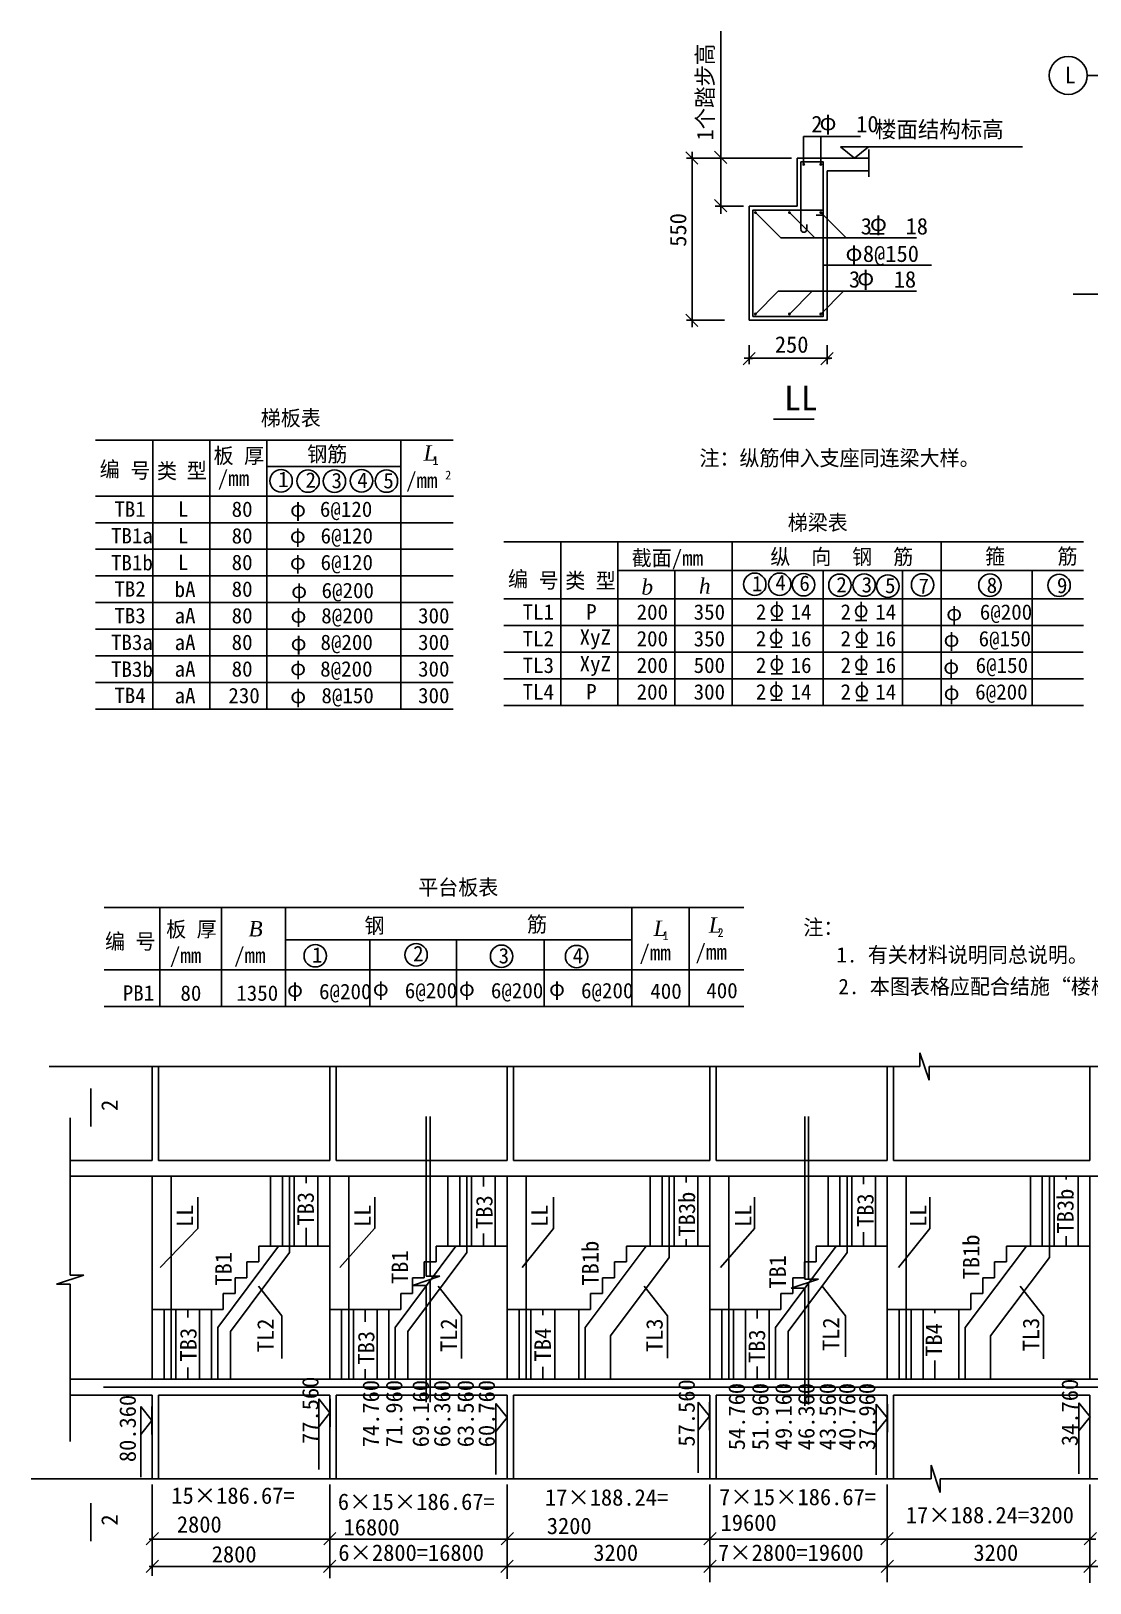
# Model space of a CAD drawing. Header units: metres. Extents: x 2 to 30073, y 4384 to 29128.
# Drawn here: x 2 to 16717, y 4419 to 28901 of the extents above; entities that cross this region are included whole.
import ezdxf

# ---------------------------------------------------------------- set-up
doc = ezdxf.new("R2010")
doc.units = ezdxf.units.M
for name, color, linetype in [('BAR', 1, 'Continuous'), ('BEAM', 2, 'Continuous'), ('DIM', 7, 'Continuous'), ('EDGE', 2, 'Continuous'), ('T1', 4, 'Continuous')]:
    doc.layers.add(name, color=color, linetype=linetype)

# ---------------------------------------------------------------- blocks, each defined once
blk = doc.blocks.new('B0')
at = {"layer": 'BAR'}
blk.add_lwpolyline([(-0.25, 0, 1), (0.25, 0, 1)], format="xyb", close=True, dxfattribs=at)
blk = doc.blocks.new('DIMBLL')
blk.add_line((-0.5, 0), (1.66, 0))
at = {"color": 2}
blk.add_lwpolyline([(-3.25, -3.35), (3.22, 3.06)], dxfattribs=at)

msp = doc.modelspace()

# ---------------------------------------------------------------- linework, layer by layer
for p, q in [((10892.34, 26897.39), (10892.34, 28900.89)), ((12932.51, 27239.34), (13096.09, 27239.34)), ((12777.19, 27073.81), (12998.12, 26895.72)), ((12777.19, 27073.81), (15649.9, 27073.81)), ((12998.12, 26895.72), (13219.04, 27073.81)), ((13228.48, 27030.81), (13228.48, 26602.34)), ((12005.19, 26897.39), (10802.34, 26897.39)), ((10892.34, 26017.75), (10892.34, 26892.53)), ((12777.19, 26895.09), (13219.04, 26895.09)), ((11247.48, 26136.22), (10802.34, 26136.22)), ((13241.02, 25700.16), (13465.5, 25700.16)), ((12499.71, 25206.01), (14215.37, 25206.01)), ((18075.59, 24750.13), (16449.44, 24750.13)), ((9266.37, 20389.31), (16612.72, 20389.31)), ((2636.25, 10012.61), (2636.25, 10505.7)), ((5427.82, 10012.61), (5427.82, 10505.7)), ((8249.18, 10012.61), (8249.18, 10505.7)), ((11422.53, 10012.61), (11422.53, 10505.7)), ((14186.86, 10012.61), (14186.86, 10505.7)), ((2040.49, 9396.25), (2632.66, 10012.61)), ((4873.82, 9396.25), (5424.89, 10012.61)), ((7756.43, 9396.25), (8249.18, 10012.61)), ((10885.41, 9396.25), (11423.06, 10012.61)), ((13694.11, 9396.25), (14186.86, 10012.61)), ((3592.66, 9100.4), (3962.23, 8631.97)), ((6425.99, 9100.4), (6795.56, 8631.97)), ((9678.17, 9100.4), (10047.73, 8631.97)), ((12486.86, 9100.4), (12856.43, 8631.97)), ((15615.85, 9100.4), (15985.41, 8631.97)), ((2849.97, 8734.38), (1916.67, 8734.38)), ((3962.23, 8631.97), (3962.23, 7958.09)), ((5649.97, 8734.38), (4716.67, 8734.38)), ((6795.56, 8631.97), (6795.56, 7960.84)), ((10047.73, 8631.97), (10047.73, 7964.96)), ((11650.52, 8734.38), (10717.22, 8734.38)), ((12856.43, 8631.97), (12856.43, 7989.09)), ((15985.41, 8631.97), (15985.41, 7953.57)), ((1732.69, 6087.65), (1732.69, 7204.36)), ((1910.77, 6983.43), (1732.69, 7204.35)), ((1911.41, 6762.5), (1911.41, 7204.35)), ((4542.7, 6209.75), (4542.7, 7326.46)), ((4720.78, 7105.52), (4542.7, 7326.45)), ((4542.7, 6884.6), (4720.78, 7105.52)), ((4721.41, 6884.6), (4721.41, 7326.45)), ((7337.82, 6132.07), (7337.82, 7248.78)), ((7515.9, 7027.84), (7337.82, 7248.77)), ((7516.54, 6806.92), (7516.54, 7248.77)), ((10530.9, 6156.38), (10530.9, 7273.09)), ((10708.99, 7052.16), (10530.9, 7273.08)), ((10709.62, 6831.23), (10709.62, 7273.08)), ((13342.72, 6125.34), (13342.72, 7242.05)), ((13520.81, 7021.12), (13342.72, 7242.04)), ((13521.44, 6800.19), (13521.44, 7242.04)), ((16541.57, 6142.67), (16541.57, 7259.38)), ((16719.65, 7038.44), (16541.57, 7259.37)), ((1732.69, 6762.5), (1910.77, 6983.43)), ((7337.82, 6806.92), (7515.9, 7027.84)), ((10530.9, 6831.23), (10708.99, 7052.16)), ((13342.72, 6800.19), (13520.81, 7021.12)), ((16541.57, 6817.52), (16719.65, 7038.44)), ((1916.58, 5973.04), (1916.58, 5022.67)), ((4716.58, 5973.04), (4716.58, 5022.67)), ((7516.63, 5973.04), (7516.63, 5022.67)), ((7516.67, 5973.04), (7516.67, 5022.67)), ((10717.13, 5973.04), (10717.13, 5022.67)), ((10717.13, 5973.04), (10717.13, 5022.67)), ((13517.18, 5973.04), (13517.18, 5022.67)), ((16716.58, 5973.04), (16716.58, 5022.67)), ((16716.58, 5973.04), (16716.58, 5022.67)), ((1916.58, 5022.67), (1916.58, 4531.56)), ((4717.31, 5112.67), (1916.88, 5112.67)), ((4716.58, 5022.67), (4716.58, 4652.85)), ((4716.58, 5022.67), (4716.58, 4494.23)), ((7657.6, 5112.67), (4732.77, 5112.67)), ((7516.63, 5022.63), (7516.63, 4484.47)), ((7516.67, 5022.67), (7516.67, 4652.85)), ((10816.49, 5112.67), (7606.67, 5112.67)), ((10717.13, 5022.67), (10717.13, 4652.85)), ((10717.13, 5022.67), (10717.13, 4430.24)), ((13427.18, 5112.67), (10807.13, 5112.67)), ((16808.47, 5112.46), (13420.53, 5112.46)), ((13517.18, 5022.67), (13517.18, 4652.85)), ((13517.18, 5022.67), (13517.18, 4430.45)), ((16716.58, 5022.67), (16716.58, 4652.85)), ((16716.58, 5022.67), (16716.58, 4419.32)), ((4717.8, 4677.42), (1918.41, 4677.42)), ((7612.14, 4677.42), (4707.17, 4677.42)), ((10809.82, 4677.42), (7606.67, 4677.42)), ((13608.12, 4677.42), (10807.13, 4677.42)), ((16626.58, 4677.42), (13607.18, 4677.42)), ((19426.63, 4677.42), (16622.16, 4677.42))]:
    msp.add_line(p, q)
msp.add_lwpolyline([(12396.13, 25994.96), (12500.2, 25994.96)])
msp.add_lwpolyline([(12245.23, 25849.36), (12245.23, 25771.36, -1), (12155.04, 25771.36)], format="xyb")
at = {"layer": 'BAR'}
for p, q in [((12196.62, 26796.95), (12196.62, 27239.34)), ((12196.62, 27239.34), (12932.51, 27239.34)), ((12468.63, 26796.95), (12468.63, 27239.34)), ((11436.48, 26037.22), (11837.01, 25636.68)), ((11973.1, 26037.22), (12373.64, 25636.68)), ((12468.63, 26037.22), (12869.17, 25636.68)), ((11837.01, 25636.68), (13977.47, 25636.68)), ((11436.48, 24437.05), (11794.38, 24794.95)), ((11794.38, 24794.95), (13977.47, 24794.95)), ((11973.1, 24437.05), (12331, 24794.95)), ((12468.63, 24437.05), (12826.53, 24794.95))]:
    msp.add_line(p, q, dxfattribs=at)
for points in [[(12155.19, 25773.25), (12155.19, 26837.39), (12507.63, 26837.39), (12507.63, 24398.05), (12155.19, 24398.05)], [(12507.63, 26076.22), (12507.63, 24398.05), (11397.48, 24398.05), (11397.48, 26076.22), (12507.63, 26076.22)]]:
    msp.add_lwpolyline(points, dxfattribs=at)
at = {"layer": 'BEAM'}
for p, q in [((4083.32, 9634.74), (4083.32, 10834.38)), ((6883.32, 9634.74), (6883.32, 10834.38)), ((10075.67, 10834.38), (10075.67, 9551.54)), ((12883.87, 9634.74), (12883.87, 10834.38)), ((2216.62, 8734.38), (2216.62, 7634.38)), ((5016.62, 8734.38), (5016.62, 7634.38)), ((7816.67, 7634.38), (7816.67, 8734.38)), ((11017.17, 8734.38), (11017.17, 7634.38)), ((13816.67, 8734.38), (13816.67, 7634.38))]:
    msp.add_line(p, q, dxfattribs=at)
at = {"layer": 'DIM'}
for p, q in [((21432.56, 28200.13), (16672.73, 28200.13)), ((11723.65, 22779.29), (12364.65, 22779.29)), ((1019.25, 22446.32), (6666.83, 22446.32)), ((1922.16, 21396.6), (1922.16, 22442.11)), ((2822.16, 21525.11), (2822.16, 22433.62)), ((3722.16, 21505.59), (3722.16, 22447.29)), ((5841.66, 18195.8), (5841.66, 22432.18)), ((3722.16, 22033.78), (5840.11, 22033.78)), ((1022.16, 21564.89), (6668.5, 21564.89)), ((1922.16, 21144.89), (1922.16, 21564.89)), ((2822.16, 21144.89), (2822.16, 21564.89)), ((3722.16, 21144.89), (3722.16, 21564.89)), ((1022.16, 21144.89), (6662.91, 21144.89)), ((1922.16, 20724.89), (1922.16, 21144.89)), ((2822.16, 20724.89), (2822.16, 21144.89)), ((3722.16, 20724.89), (3722.16, 21144.89)), ((7466.37, 20845.1), (16613.6, 20845.1)), ((8366.37, 19942.3), (8366.37, 20840.33)), ((9266.37, 19942.3), (9266.37, 20839.46)), ((11066.37, 19942.3), (11066.37, 20833.63)), ((14366.37, 19942.3), (14366.37, 20844.9)), ((1022.16, 20724.89), (6662.91, 20724.89)), ((1922.16, 20304.89), (1922.16, 20724.89)), ((2822.16, 20304.89), (2822.16, 20724.89)), ((3722.16, 20304.89), (3722.16, 20724.89)), ((10166.37, 19942.3), (10166.37, 20386.25)), ((12507.26, 18261.28), (12507.26, 20382.18)), ((13759.47, 18262.3), (13759.47, 20381.19)), ((15805.5, 18253.22), (15805.5, 20385.6)), ((1022.16, 20304.89), (6662.91, 20304.89)), ((1922.16, 19884.89), (1922.16, 20304.89)), ((2822.16, 19884.89), (2822.16, 20304.89)), ((3722.16, 19884.89), (3722.16, 20304.89)), ((1022.16, 19884.89), (6662.64, 19884.89)), ((1922.16, 19464.89), (1922.16, 19884.89)), ((2822.16, 19464.89), (2822.16, 19884.89)), ((3722.16, 19464.89), (3722.16, 19884.89)), ((7466.37, 19942.3), (16614.56, 19942.3)), ((8366.37, 19522.3), (8366.37, 19942.3)), ((9266.37, 19522.3), (9266.37, 19942.3)), ((10166.37, 19522.3), (10166.37, 19942.3)), ((11066.37, 19522.3), (11066.37, 19942.3)), ((11066.37, 19522.3), (11066.37, 19942.3)), ((14366.37, 19522.3), (14366.37, 19942.3)), ((1022.16, 19464.89), (6662.64, 19464.89)), ((1922.16, 19044.89), (1922.16, 19464.89)), ((2822.16, 19044.89), (2822.16, 19464.89)), ((3722.16, 19044.89), (3722.16, 19464.89)), ((7466.37, 19522.3), (16613.33, 19522.3)), ((8366.37, 19102.3), (8366.37, 19522.3)), ((9266.37, 19102.3), (9266.37, 19522.3)), ((10166.37, 19102.3), (10166.37, 19522.3)), ((11066.37, 19102.3), (11066.37, 19522.3)), ((11066.37, 19102.3), (11066.37, 19522.3)), ((14366.37, 19102.3), (14366.37, 19522.3)), ((7466.37, 19102.3), (16609.35, 19102.3)), ((8366.37, 18682.3), (8366.37, 19102.3)), ((9266.37, 18682.3), (9266.37, 19102.3)), ((10166.37, 18682.3), (10166.37, 19102.3)), ((11066.37, 18682.3), (11066.37, 19102.3)), ((11066.37, 18682.3), (11066.37, 19102.3)), ((14366.37, 18682.3), (14366.37, 19102.3)), ((1022.16, 19044.89), (6662.97, 19044.89)), ((1922.16, 18624.89), (1922.16, 19044.89)), ((2822.16, 18624.89), (2822.16, 19044.89)), ((3722.16, 18624.89), (3722.16, 19044.89)), ((1022.16, 18624.89), (6662.97, 18624.89)), ((1922.16, 18204.89), (1922.16, 18624.89)), ((2822.16, 18204.89), (2822.16, 18624.89)), ((3722.16, 18204.89), (3722.16, 18624.89)), ((7466.37, 18682.3), (16615.03, 18682.3)), ((8366.37, 18262.3), (8366.37, 18682.3)), ((9266.37, 18262.3), (9266.37, 18682.3)), ((10166.37, 18262.3), (10166.37, 18682.3)), ((11066.37, 18262.3), (11066.37, 18682.3)), ((11066.37, 18262.3), (11066.37, 18682.3)), ((14366.37, 18262.3), (14366.37, 18682.3)), ((1022.16, 18204.89), (6662.97, 18204.89)), ((7466.37, 18262.3), (16614.79, 18262.3)), ((1155.16, 15072.38), (11255.07, 15072.38)), ((2036.22, 15071.37), (2036.22, 13512.08)), ((3006.48, 15070.17), (3006.48, 13519.5)), ((4016.13, 15072), (4016.13, 13504.67)), ((9487.65, 15072.17), (9487.65, 13506)), ((10391.25, 15067.22), (10391.25, 13511.6)), ((4016.13, 14566.66), (9488.93, 14566.66)), ((5347.85, 14563.15), (5347.85, 13512.08)), ((6716.13, 14564.38), (6716.13, 13511.56)), ((8100.57, 14558.52), (8100.57, 13511.41)), ((1156.81, 14089.03), (11253.06, 14089.03)), ((1154.75, 13511.2), (11253.06, 13511.2)), ((14033.04, 12566.8), (14033.04, 12782.8)), ((14033.04, 12782.8), (14177.04, 12350.8)), ((290.78, 12566.8), (14033.04, 12566.8)), ((14177.04, 12350.8), (14177.04, 12566.8)), ((14177.04, 12566.8), (28295.96, 12566.8)), ((945.33, 11621.09), (945.33, 12221.09)), ((618, 9275.28), (618, 11755)), ((6240.71, 9256.51), (6240.71, 11778.41)), ((6300.71, 9256.51), (6300.71, 11778.41)), ((12215.84, 9212.55), (12215.84, 11778.41)), ((12275.84, 9212.55), (12275.84, 11778.41)), ((11017.17, 10834.38), (11017.17, 8734.38)), ((402, 9131.28), (834, 9275.28)), ((618, 9131.28), (402, 9131.28)), ((834, 9275.28), (618, 9275.28)), ((618, 6651.56), (618, 9131.28)), ((6024.71, 9112.51), (6456.71, 9256.51)), ((6240.71, 9112.51), (6024.71, 9112.51)), ((6456.71, 9256.51), (6240.71, 9256.51)), ((6240.71, 7272.06), (6240.71, 9112.51)), ((6300.71, 7272.06), (6300.71, 9184.51)), ((11999.84, 9068.55), (12431.84, 9212.55)), ((12215.84, 9068.55), (11999.84, 9068.55)), ((12431.84, 9212.55), (12215.84, 9212.55)), ((12215.84, 7214.93), (12215.84, 9068.55)), ((12275.84, 7234.23), (12275.84, 9140.55)), ((1144.28, 7509.38), (29423.88, 7509.38)), ((14208.77, 6063.04), (14208.77, 6279.04)), ((14208.77, 6279.04), (14352.77, 5847.04)), ((1.98, 6063.04), (14208.77, 6063.04)), ((14352.77, 5847.04), (14352.77, 6063.04)), ((14352.77, 6063.04), (28559.57, 6063.04)), ((945.33, 5080.17), (945.33, 5680.17))]:
    msp.add_line(p, q, dxfattribs=at)
for centre, radius in [((16372.73, 28200.13), 300), ((3948.62, 21806.16), 176.99), ((4374.07, 21801.83), 176.99), ((4791.01, 21799.63), 176.99), ((5218.01, 21805.78), 176.99), ((5612.06, 21801.72), 176.99), ((11424.76, 20172.97), 176.99), ((11819.63, 20173.57), 176.99), ((12195.29, 20167.04), 176.99), ((12769.16, 20158.41), 176.99), ((13151.54, 20161.27), 176.99), ((13526.4, 20144.07), 176.99), ((14074.33, 20163.76), 176.99), ((15138.16, 20159.09), 176.99), ((16228.57, 20156.78), 176.99), ((4488.69, 14313.75), 176.99), ((6079.49, 14327.8), 176.99), ((7429.01, 14304.66), 176.99), ((8613.77, 14300.38), 176.99)]:
    msp.add_circle(centre, radius, dxfattribs=at)
at = {"layer": 'EDGE'}
for p, q in [((10437.48, 26992.83), (10437.48, 24231.74)), ((10947.48, 26897.39), (10347.48, 26897.39)), ((12095.19, 26897.39), (13228.48, 26897.39)), ((12095.19, 26897.39), (12095.19, 26136.22)), ((12567.63, 26697.39), (12567.63, 24338.05)), ((12567.63, 26697.39), (13228.48, 26697.39)), ((11337.48, 24338.05), (11337.48, 26136.22)), ((11337.48, 26136.22), (12095.19, 26136.22)), ((10947.48, 24338.05), (10347.48, 24338.05)), ((12567.63, 24338.05), (11337.48, 24338.05)), ((11337.48, 23948.05), (11337.48, 23648.05)), ((12567.63, 23948.05), (12567.63, 23648.05)), ((11260.08, 23738.05), (12643.06, 23738.05)), ((1916.62, 12566.8), (1916.62, 11084.38)), ((2016.62, 12566.8), (2016.62, 11084.38)), ((4716.62, 12566.8), (4716.62, 11084.38)), ((4816.62, 12566.8), (4816.62, 11084.38)), ((7516.67, 12566.8), (7516.67, 11084.38)), ((7616.67, 12566.8), (7616.67, 11084.38)), ((10717.17, 12566.8), (10717.17, 11084.38)), ((10817.17, 12566.8), (10817.17, 11084.38)), ((13517.22, 12566.8), (13517.22, 11084.38)), ((13617.22, 12566.8), (13617.22, 11084.38)), ((16716.62, 12566.8), (16716.62, 11084.38)), ((618, 11084.38), (1916.62, 11084.38)), ((2016.62, 11084.38), (4716.62, 11084.38)), ((7516.67, 11084.38), (4816.62, 11084.38)), ((10717.17, 11084.38), (7616.67, 11084.38)), ((13517.22, 11084.38), (10817.17, 11084.38)), ((16716.62, 11084.38), (13617.22, 11084.38)), ((618, 10834.38), (25116.67, 10834.38)), ((1916.62, 10834.38), (1916.62, 7634.38)), ((2216.62, 10834.38), (2216.62, 8734.38)), ((3783.32, 9734.38), (3783.32, 10834.38)), ((3969.99, 9734.38), (3969.99, 10834.38)), ((4156.66, 9734.38), (4156.66, 10834.38)), ((4343.33, 10727.68), (4343.33, 10834.38)), ((4530, 9734.38), (4530, 10834.38)), ((4716.62, 10834.38), (4716.62, 7634.38)), ((5016.62, 10834.38), (5016.62, 8734.38)), ((6583.32, 9734.38), (6583.32, 10834.38)), ((6769.99, 9734.38), (6769.99, 10834.38)), ((6956.66, 9734.38), (6956.66, 10834.38)), ((7143.33, 10671.55), (7143.33, 10834.38)), ((7330, 9734.38), (7330, 10834.38)), ((7516.67, 10834.38), (7516.67, 7634.38)), ((7816.67, 10834.38), (7816.67, 8734.38)), ((9775.67, 10834.38), (9775.67, 9734.38)), ((9963.87, 10834.38), (9963.87, 9734.38)), ((10152.07, 10834.38), (10152.07, 9734.38)), ((10340.27, 10834.38), (10340.27, 10735.04)), ((10528.47, 10834.38), (10528.47, 9734.38)), ((10717.17, 10834.38), (10717.17, 7634.38)), ((12583.87, 9734.38), (12583.87, 10834.38)), ((12770.54, 9734.38), (12770.54, 10834.38)), ((12957.21, 9734.38), (12957.21, 10834.38)), ((13143.88, 10710.86), (13143.88, 10834.38)), ((13330.55, 9734.38), (13330.55, 10834.38)), ((13517.22, 10834.38), (13517.22, 7634.38)), ((13816.67, 10834.38), (13816.67, 8734.38)), ((15775.62, 10834.38), (15775.62, 9734.38)), ((15963.82, 10834.38), (15963.82, 9734.38)), ((16075.62, 10834.38), (16075.62, 9551.54)), ((16152.02, 10834.38), (16152.02, 9734.38)), ((16340.22, 10834.38), (16340.22, 10784.01)), ((16528.42, 10834.38), (16528.42, 9734.38)), ((16716.62, 10834.38), (16716.62, 7634.38)), ((4343.33, 9734.38), (4343.33, 10023.05)), ((7143.33, 9734.38), (7143.33, 9933.54)), ((10340.27, 9843.61), (10340.27, 9734.38)), ((13143.88, 9734.38), (13143.88, 9952.8)), ((16340.22, 9890.22), (16340.22, 9734.38)), ((3908.12, 9734.38), (2949.97, 8451.17)), ((4083.32, 9634.74), (3149.97, 8384.74)), ((3596.65, 9734.38), (3596.65, 9484.38)), ((3783.32, 9734.38), (3596.65, 9734.38)), ((4716.67, 9734.38), (3783.32, 9734.38)), ((6708.12, 9734.38), (5749.97, 8451.17)), ((6883.32, 9634.74), (5949.97, 8384.74)), ((6396.65, 9734.38), (6396.65, 9484.38)), ((6583.32, 9734.38), (6396.65, 9734.38)), ((7516.67, 9734.38), (6583.32, 9734.38)), ((9712.63, 9734.38), (8746.47, 8450.95)), ((10075.67, 9551.54), (9146.47, 8317.22)), ((9399.27, 9734.38), (9399.27, 9484.38)), ((9587.47, 9734.38), (9399.27, 9734.38)), ((10716.67, 9734.38), (9587.47, 9734.38)), ((12708.67, 9734.38), (11750.52, 8451.17)), ((12883.87, 9634.74), (11950.52, 8384.74)), ((12397.2, 9734.38), (12397.2, 9484.38)), ((12583.87, 9734.38), (12397.2, 9734.38)), ((13517.22, 9734.38), (12583.87, 9734.38)), ((15712.58, 9734.38), (14746.42, 8450.95)), ((16075.62, 9551.54), (15146.42, 8317.22)), ((15587.42, 9734.38), (15399.22, 9734.38)), ((15399.22, 9734.38), (15399.22, 9484.38)), ((16716.62, 9734.38), (15587.42, 9734.38)), ((3409.98, 9484.38), (3409.98, 9234.38)), ((3596.65, 9484.38), (3409.98, 9484.38)), ((6209.98, 9484.38), (6209.98, 9234.38)), ((6396.65, 9484.38), (6209.98, 9484.38)), ((9211.07, 9484.38), (9211.07, 9234.38)), ((9399.27, 9484.38), (9211.07, 9484.38)), ((12210.53, 9484.38), (12210.53, 9234.38)), ((12397.2, 9484.38), (12210.53, 9484.38)), ((15399.22, 9484.38), (15211.02, 9484.38)), ((15211.02, 9484.38), (15211.02, 9234.38)), ((3223.31, 9234.38), (3223.31, 8984.38)), ((3409.98, 9234.38), (3223.31, 9234.38)), ((6023.31, 9234.38), (6023.31, 8984.38)), ((6209.98, 9234.38), (6023.31, 9234.38)), ((9211.07, 9234.38), (9022.87, 9234.38)), ((9022.87, 9234.38), (9022.87, 8984.38)), ((12023.86, 9234.38), (12023.86, 8984.38)), ((12210.53, 9234.38), (12023.86, 9234.38)), ((15211.02, 9234.38), (15022.82, 9234.38)), ((15022.82, 9234.38), (15022.82, 8984.38)), ((3036.64, 8984.38), (3036.64, 8734.38)), ((3223.31, 8984.38), (3036.64, 8984.38)), ((5836.64, 8984.38), (5836.64, 8734.38)), ((6023.31, 8984.38), (5836.64, 8984.38)), ((8834.67, 8984.38), (8834.67, 8734.38)), ((9022.87, 8984.38), (8834.67, 8984.38)), ((11837.19, 8984.38), (11837.19, 8734.38)), ((12023.86, 8984.38), (11837.19, 8984.38)), ((15022.82, 8984.38), (14834.62, 8984.38)), ((14834.62, 8984.38), (14834.62, 8734.38)), ((2849.97, 8734.38), (1916.67, 8734.38)), ((2103.29, 8734.38), (2103.29, 7634.38)), ((2289.96, 8734.38), (2289.96, 7634.38)), ((2476.63, 8734.38), (2476.63, 8606.98)), ((2663.3, 8734.38), (2663.3, 7634.38)), ((2849.97, 8734.38), (2849.97, 7634.38)), ((3036.64, 8734.38), (2849.97, 8734.38)), ((5649.97, 8734.38), (4716.67, 8734.38)), ((4903.29, 8734.38), (4903.29, 7634.38)), ((5089.96, 8734.38), (5089.96, 7634.38)), ((5276.63, 8734.38), (5276.63, 8540.17)), ((5463.3, 8734.38), (5463.3, 7634.38)), ((5649.97, 8734.38), (5649.97, 7634.38)), ((5836.64, 8734.38), (5649.97, 8734.38)), ((7516.67, 8734.38), (7816.67, 8734.38)), ((7517.27, 8734.38), (7517.27, 7634.38)), ((7705.47, 8734.38), (7705.47, 7634.38)), ((8646.47, 8734.38), (7816.67, 8734.38)), ((7890.01, 8734.38), (7890.01, 7634.38)), ((7893.67, 8734.38), (7893.67, 7634.38)), ((8081.87, 8734.38), (8081.87, 8646.07)), ((8270.07, 8734.38), (8270.07, 7634.38)), ((8646.47, 8734.38), (8646.47, 7634.38)), ((8834.67, 8734.38), (8646.47, 8734.38)), ((11650.52, 8734.38), (10717.22, 8734.38)), ((10903.84, 8734.38), (10903.84, 7634.38)), ((11090.51, 8734.38), (11090.51, 7634.38)), ((11277.18, 8734.38), (11277.18, 7634.38)), ((11463.85, 8734.38), (11463.85, 8592.14)), ((11650.52, 8734.38), (11650.52, 7634.38)), ((11837.19, 8734.38), (11650.52, 8734.38)), ((14646.42, 8734.38), (13516.67, 8734.38)), ((13705.42, 8734.38), (13705.42, 7634.38)), ((13893.62, 8734.38), (13893.62, 7634.38)), ((14081.82, 8734.38), (14081.82, 7634.38)), ((14270.02, 8734.38), (14270.02, 8677.78)), ((14834.62, 8734.38), (14646.42, 8734.38)), ((14646.42, 8734.38), (14646.42, 7634.38)), ((2949.97, 8451.17), (2949.97, 7634.38)), ((3149.97, 8384.74), (3149.97, 7634.38)), ((5749.97, 8451.17), (5749.97, 7634.38)), ((5949.97, 8384.74), (5949.97, 7634.38)), ((8746.47, 8450.95), (8746.47, 7634.38)), ((11750.52, 8451.17), (11750.52, 7634.38)), ((11950.52, 8384.74), (11950.52, 7634.38)), ((14746.42, 8450.95), (14746.42, 7634.38)), ((9146.47, 8317.22), (9146.47, 7634.38)), ((15146.42, 8317.22), (15146.42, 7634.38)), ((14270.02, 7930.99), (14270.02, 7634.38)), ((618, 7634.38), (25116.63, 7634.38)), ((2476.63, 7818), (2476.63, 7634.38)), ((5276.63, 7791.88), (5276.63, 7634.38)), ((8081.87, 7827.87), (8081.87, 7634.38)), ((11463.85, 7832.1), (11463.85, 7634.38)), ((618, 7384.38), (1916.58, 7384.38)), ((1916.58, 6063.04), (1916.58, 7384.38)), ((2016.62, 6063.04), (2016.62, 7384.38)), ((2016.62, 7384.38), (4716.58, 7384.38)), ((4716.58, 6063.04), (4716.58, 7384.38)), ((7516.63, 7384.38), (4816.62, 7384.38)), ((4816.62, 6063.04), (4816.62, 7384.38)), ((7516.63, 6063.04), (7516.63, 7384.38)), ((10717.13, 7384.38), (7616.67, 7384.38)), ((7616.67, 6063.04), (7616.67, 7384.38)), ((10717.13, 6063.04), (10717.13, 7384.38)), ((13517.18, 7384.38), (10817.17, 7384.38)), ((10817.17, 6063.04), (10817.17, 7384.38)), ((13517.18, 6063.04), (13517.18, 7384.38)), ((16716.58, 7384.38), (13617.22, 7384.38)), ((13617.22, 6063.04), (13617.22, 7384.38)), ((16716.58, 6063.04), (16716.58, 7384.38))]:
    msp.add_line(p, q, dxfattribs=at)
at = {"layer": 'T1'}
for p, q in [((11774.3, 19899.9), (11774.3, 19605.63)), ((13105.12, 19896.39), (13105.12, 19602.12)), ((11686.4, 19605.48), (11862.12, 19605.48)), ((13017.22, 19601.98), (13192.94, 19601.98)), ((11764.53, 19477.56), (11764.53, 19183.29)), ((13113.37, 19477.67), (13113.37, 19183.41)), ((11676.63, 19183.15), (11852.35, 19183.15)), ((13025.47, 19183.26), (13201.19, 19183.26)), ((11773.81, 19054.72), (11773.81, 18760.45)), ((13108.87, 19051.7), (13108.87, 18757.43)), ((11685.91, 18760.3), (11861.63, 18760.3)), ((11765.55, 18637.36), (11765.55, 18343.1)), ((13020.97, 18757.28), (13196.69, 18757.28)), ((13115.15, 18632.27), (13115.15, 18338)), ((11677.65, 18342.95), (11853.37, 18342.95)), ((13027.25, 18337.86), (13202.97, 18337.86))]:
    msp.add_line(p, q, dxfattribs=at)
for centre in [(11774.3, 19751.51), (13105.12, 19748), (11764.53, 19329.17), (13113.37, 19329.28), (11773.81, 18906.33), (13108.87, 18903.3), (11765.55, 18488.97), (13115.15, 18483.88)]:
    msp.add_circle(centre, 88.03, dxfattribs=at)

# ---------------------------------------------------------------- block references
at = {"xscale": 30, "yscale": 30, "zscale": 30}
for p, rotation in [((10437.37, 26897.46), 270), ((10891.98, 26907.39), 270), ((10892.21, 26146.99), 270), ((10437.24, 24338.32), 270), ((1917.8, 5112.61), 180), ((4717.98, 5112.64), 180), ((7520.03, 5112.62), 180), ((10717.08, 5112.52), 180), ((13512.37, 5112.68), 180), ((16720.84, 5112.46), 180), ((1917.08, 4677.47), 180), ((4716.01, 4677.42), 180), ((7515.27, 4677.43), 180), ((10718.19, 4677.43), 180), ((13516.45, 4677.4), 180), ((16717.62, 4676.97), 180)]:
    msp.add_blockref('DIMBLL', p, dxfattribs=dict(at, rotation=rotation))
for p in [(11337.7, 23737.4), (12565.96, 23737.81)]:
    msp.add_blockref('DIMBLL', p, dxfattribs=at)
at = {"layer": 'BAR', "xscale": 48, "yscale": 48, "zscale": 48}
for p in [(12196.62, 26796.95), (12468.63, 26796.95), (11436.48, 26037.22), (11973.1, 26037.22), (12468.63, 26037.22), (11436.48, 24437.05), (11973.1, 24437.05), (12468.63, 24437.05)]:
    msp.add_blockref('B0', p, dxfattribs=at)

# ---------------------------------------------------------------- texts
for s, height, p in [('L', 260, (16317.27, 28076.63)), ('2   10', 260, (12318.63, 27304.54)), ('φ', 260, (12447.17, 27335.89)), ('楼面结构标高', 260, (13324.63, 27219.26)), ('φ', 260, (13243.14, 25746.49)), ('3   18', 260, (13098.45, 25691.59)), ('φ', 260, (12857.61, 25275.28)), ('8@150', 260, (13132.4, 25258.42)), ('3   18', 260, (12911.37, 24854.32)), ('φ', 260, (13042.07, 24888.99)), ('250', 260, (11742.61, 23825.92)), ('LL', 390, (11888.58, 22915.05)), ('板 厚', 243, (2883.14, 22080.37)), ('钢筋', 243, (4362.46, 22106)), ('注：纵筋伸入支座同连梁大样。', 243, (10552.41, 22043.57)), ('编', 243, (1085.67, 21866.42)), ('号', 243, (1569.25, 21846.7)), ('类', 243, (1990.43, 21840.39)), ('型', 243, (2460.63, 21845.14)), ('1', 140, (6338.32, 22057.21)), ('/mm', 243, (2949.5, 21726.02)), ('1', 243, (3901.55, 21706.21)), ('2', 243, (4334.44, 21696.53)), ('3', 243, (4744.69, 21688.24)), ('4', 243, (5151.56, 21692.44)), ('5', 243, (5562.43, 21686.97)), ('/mm', 243, (5921.44, 21691.45)), ('2', 140, (6538.87, 21826.46)), ('TB1', 243, (1316.64, 21238.12)), ('L', 243, (2320.32, 21239.47)), ('80', 243, (3168.48, 21236.77)), ('φ', 243, (4091.09, 21240.18)), ('6@120', 243, (4561.99, 21236.77)), ('TB1a', 243, (1264.8, 20818.12)), ('L', 243, (2320.32, 20819.47)), ('80', 243, (3168.48, 20816.77)), ('φ', 243, (4086.8, 20826.97)), ('6@120', 243, (4572.67, 20816.77)), ('TB1b', 243, (1264.8, 20392.72)), ('L', 243, (2320.32, 20399.47)), ('80', 243, (3168.48, 20396.77)), ('φ', 243, (4088.25, 20406.64)), ('6@120', 243, (4572.66, 20396.77)), ('截面/mm', 243, (9482.92, 20466.67)), ('纵  向  钢  筋', 243, (11671.19, 20486.46)), ('箍     筋', 243, (15062.14, 20493.05)), ('编', 243, (7529.89, 20134.94)), ('号', 243, (8013.46, 20115.22)), ('类 型', 243, (8434.64, 20108.91)), ('TB2', 243, (1316.64, 19978.12)), ('bA', 243, (2268.48, 19972.72)), ('80', 243, (3168.48, 19976.77)), ('φ', 243, (4108.54, 19955.93)), ('6@200', 243, (4588.11, 19954.85)), ('1', 243, (11381.32, 20061.71)), ('4', 243, (11751.14, 20076.21)), ('6', 243, (12129.22, 20068.46)), ('2', 243, (12713.11, 20044.95)), ('3', 243, (13112.37, 20044.69)), ('5', 243, (13481.79, 20033.6)), ('7', 243, (14009.25, 20023.07)), ('8', 243, (15086.09, 20036.9)), ('9', 243, (16194.96, 20032.57)), ('TL1', 243, (7760.85, 19615.53)), ('P', 243, (8764.53, 19616.88)), ('200', 243, (9560.85, 19614.18)), ('350', 243, (10460.85, 19614.18)), ('2', 243, (11443.13, 19615.53)), ('14', 243, (11991.29, 19615.53)), ('2', 243, (12779.39, 19615.53)), ('14', 243, (13327.55, 19615.53)), ('φ', 243, (14447.97, 19602.11)), ('6@200', 243, (14977.82, 19614.18)), ('TB3', 243, (1316.64, 19556.77)), ('aA', 243, (2268.48, 19556.09)), ('80', 243, (3168.48, 19556.77)), ('φ', 243, (4098.31, 19567.38)), ('8@200', 243, (4583.06, 19556.77)), ('300', 243, (6111.42, 19556.77)), ('TB3a', 243, (1264.8, 19136.77)), ('aA', 243, (2268.48, 19136.09)), ('80', 243, (3168.48, 19136.77)), ('φ', 243, (4100.45, 19130.69)), ('8@200', 243, (4570.92, 19136.77)), ('300', 243, (6111.42, 19136.77)), ('TL2', 243, (7760.85, 19195.53)), ('XyZ', 243, (8660.85, 19219.15)), ('200', 243, (9560.85, 19194.18)), ('350', 243, (10460.85, 19194.18)), ('2', 243, (11443.13, 19195.53)), ('16', 243, (11991.29, 19194.18)), ('2', 243, (12779.39, 19195.53)), ('16', 243, (13327.55, 19194.18)), ('φ', 243, (14406.08, 19189.36)), ('6@150', 243, (14959.35, 19194.18)), ('TB3b', 243, (1264.8, 18712.72)), ('aA', 243, (2268.48, 18716.09)), ('80', 243, (3168.48, 18716.77)), ('φ', 243, (4092.76, 18738.36)), ('8@200', 243, (4566.05, 18716.77)), ('300', 243, (6111.42, 18716.77)), ('TL3', 243, (7760.85, 18774.18)), ('XyZ', 243, (8660.85, 18799.15)), ('200', 243, (9560.85, 18774.18)), ('500', 243, (10460.85, 18774.18)), ('2', 243, (11443.13, 18775.53)), ('16', 243, (11991.29, 18774.18)), ('2', 243, (12779.39, 18775.53)), ('16', 243, (13327.55, 18774.18)), ('φ', 243, (14400.85, 18759.22)), ('6@150', 243, (14912.25, 18774.18)), ('TB4', 243, (1316.64, 18298.12)), ('aA', 243, (2268.48, 18296.09)), ('230', 243, (3116.64, 18296.77)), ('φ', 243, (4093.48, 18297.76)), ('8@150', 243, (4585.89, 18296.77)), ('300', 243, (6111.42, 18296.77)), ('TL4', 243, (7760.85, 18355.53)), ('P', 243, (8764.53, 18356.88)), ('200', 243, (9560.85, 18354.18)), ('300', 243, (10460.85, 18354.18)), ('2', 243, (11443.13, 18355.53)), ('14', 243, (11991.29, 18355.53)), ('2', 243, (12779.39, 18355.53)), ('14', 243, (13327.55, 18355.53)), ('φ', 243, (14407.13, 18348.08)), ('6@200', 243, (14905.78, 18354.18)), ('钢', 243, (5266.32, 14669.07)), ('筋', 243, (7831.4, 14688.55)), ('编 号', 243, (1170.22, 14419.59)), ('板 厚', 243, (2135.25, 14610.41)), ('1', 140, (9970.02, 14560.3)), ('2', 140, (10838.89, 14610.3)), ('注：', 243, (12191.67, 14640.31)), ('/mm', 243, (2192.88, 14197.44)), ('/mm', 243, (3207.1, 14198.75)), ('2', 243, (6032.79, 14226.41)), ('/mm', 243, (9604.3, 14243.78)), ('/mm', 243, (10490.31, 14253.69)), ('1. 有关材料说明同总说明。', 243, (12713.62, 14207.51)), ('1', 243, (4436.85, 14203.91)), ('3', 243, (7382.46, 14192.38)), ('4', 243, (8550.78, 14192.52)), ('2. 本图表格应配合结施“楼梯构件大样图”施工。', 243, (12745.74, 13707.51)), ('PB1', 243, (1450.02, 13604.42)), ('80', 243, (2360.03, 13603.07)), ('1350', 243, (3241.92, 13603.07)), ('φ', 243, (4043.56, 13666.02)), ('6@200', 243, (4548.92, 13628.33)), ('φ', 243, (5396.59, 13681.89)), ('6@200', 243, (5901.96, 13644.19)), ('φ', 243, (6755.64, 13680.47)), ('6@200', 243, (7261, 13642.78)), ('φ', 243, (8178.53, 13680.18)), ('6@200', 243, (8683.9, 13642.48)), ('400', 243, (9776.75, 13633.98)), ('400', 243, (10660.32, 13643.63)), ('15×186.67=', 260, (2217.19, 5667.9)), ('17×188.24=', 260, (8113.88, 5639.17)), ('7×15×186.67=', 260, (10862.66, 5646.25)), ('6×15×186.67=', 260, (4844.92, 5570.85)), ('2800', 260, (2304.06, 5213.27)), ('16800', 260, (4936, 5169.17)), ('3200', 260, (8143.66, 5190.1)), ('19600', 260, (10886.43, 5240.68)), ('17×188.24=3200', 260, (13810, 5361.12)), ('2800', 260, (2854.71, 4742.56)), ('6×2800=16800', 260, (4852.84, 4767.42)), ('3200', 260, (8876.9, 4767.42)), ('7×2800=19600', 260, (10845.26, 4767.42)), ('3200', 260, (14876.88, 4767.42))]:
    msp.add_text(s, height=height).set_placement(p)
at = {"char_height": 243, "attachment_point": 1}
for s, insert in [('{\\fTimes New Roman|b0|i1|c0|p18;L\\fFZShuSong-Z01S|b0|i1|c134|p65;}', (6198.24, 22365.74)), ('{\\fTimes New Roman|b0|i1|c0|p18;b\\fFZShuSong-Z01S|b0|i1|c134|p65;}', (9636.88, 20252.98)), ('{\\fTimes New Roman|b0|i1|c0|p18;h}', (10544.82, 20267.05)), ('{\\fTimes New Roman|b0|i1|c0|p18;B}', (3434.22, 14860.83)), ('{\\fTimes New Roman|b0|i1|c0|p18;L\\fFZShuSong-Z01S|b0|i1|c134|p65;}', (9829.94, 14868.83)), ('{\\fTimes New Roman|b0|i1|c0|p18;L\\fFZShuSong-Z01S|b0|i1|c134|p65;}', (10698.81, 14918.82))]:
    msp.add_mtext(s, dxfattribs=dict(at, insert=insert))
at = {"layer": 'BAR'}
for s, p in [('梯板表', (3628.38, 22674.38)), ('梯梁表', (11945.52, 21026.49)), ('平台板表', (6113.53, 15270.93))]:
    msp.add_text(s, height=243, dxfattribs=at).set_placement(p)
at = {"layer": 'DIM'}
for s, p in [('1个踏步高', (10771.12, 27172.45)), ('550', (10344.88, 25497.86)), ('2', (1370.28, 11865.62)), ('TB3', (4466.4, 10057.36)), ('TB3b', (10483.39, 9883.45)), ('TB3', (13300.97, 10033.73)), ('TB3b', (16457.6, 9931.87)), ('LL', (2558.28, 10035.28)), ('LL', (5364.15, 10035.28)), ('TB3', (7286, 10005.07)), ('LL', (8157.71, 10035.28)), ('LL', (11373.35, 10035.28)), ('LL', (14133.99, 10035.28)), ('TB1b', (8959.48, 9109.9)), ('TB1b', (14971.07, 9208.52)), ('TB1', (3169.62, 9109.9)), ('TB1', (5953.68, 9134.56)), ('TB1', (11916, 9060.6)), ('TL2', (3832.16, 8059.63)), ('TL2', (6724.9, 8062.02)), ('TL3', (9971.96, 8060.82)), ('TL2', (12757.94, 8078.21)), ('TL3', (15914.95, 8072.66)), ('TB3', (2614.74, 7913.46)), ('TB3', (5421.6, 7864.15)), ('TB4', (8208.03, 7913.46)), ('TB3', (11588.79, 7888.8)), ('TB4', (14381.76, 7987.42)), ('77.560', (4539.85, 6612.58)), ('74.760', (5494.95, 6559.98)), ('71.960', (5862.46, 6559.98)), ('69.160', (6281.75, 6559.98)), ('66.360', (6619.65, 6559.98)), ('63.560', (6990.04, 6559.98)), ('60.760', (7322.53, 6559.98)), ('57.560', (10478.22, 6570.25)), ('34.760', (16526.72, 6578.84)), ('80.360', (1656.22, 6325.74)), ('54.760', (11270.26, 6513.38)), ('51.960', (11641.61, 6513.38)), ('49.160', (12008.2, 6513.38)), ('46.360', (12367.59, 6513.38)), ('43.560', (12705.06, 6513.38)), ('40.760', (13012.56, 6513.38)), ('37.960', (13327.55, 6513.38)), ('2', (1370.28, 5324.7))]:
    msp.add_text(s, height=260, rotation=90, dxfattribs=at).set_placement(p)

doc.saveas('drawing.dxf')
